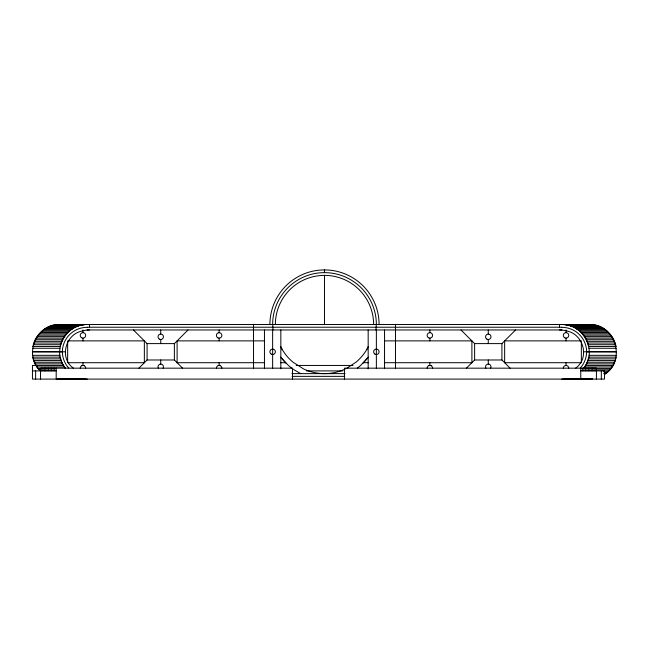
<?xml version="1.0" encoding="UTF-8"?>
<svg xmlns="http://www.w3.org/2000/svg" width="649" height="649" viewBox="0 0 649 649"><rect width="100%" height="100%" fill="white"/><g stroke="black" fill="none" stroke-linecap="round" stroke-linejoin="round"><path stroke-width="0.97" d="M65.46 368.421L63.448 365.452L32.45 365.444L32.45 379.089L604.511 379.089L604.511 370.904L580.766 370.904L580.766 379.089M35.63 379.089L35.63 370.904M40.538 379.089L40.53 368.17L292.512 368.17L292.521 379.089M580.766 370.904L580.774 368.17M582.315 370.904L582.323 368.17M583.865 370.904L583.873 368.17M585.398 370.904L585.406 368.17M586.907 370.904L586.915 368.17M588.4 370.904L588.408 368.17M589.852 370.904L589.86 368.17M591.271 370.904L591.271 368.17M592.634 370.904L592.642 368.17M593.957 370.904L593.965 368.17M595.222 370.904L595.23 368.17M379.089 324.5A54.589 54.589 0 0 0 329.262 270.114L324.622 269.911L324.5 272.637A51.863 51.863 0 0 0 272.637 324.5M40.546 371.106C22.869 355.425 36.587 323.153 60.032 324.5L588.967 324.5C615.074 322.894 626.991 361.323 604.26 374.497A27.518 27.518 0 0 0 616.096 357.137L588.732 357.128A27.518 27.518 0 0 1 583.548 368.429M87.323 324.5C67.115 323.535 52.358 348.302 63.448 365.452M583.54 368.421C597.875 351.75 583.459 323.348 561.677 324.5M73.475 368.21C59.173 358.345 65.168 334.649 81.677 331.12A26.763 26.763 0 0 1 89.481 329.96M559.519 329.96A26.763 26.763 0 0 1 567.323 331.112C583.832 334.649 589.827 358.345 575.525 368.21M376.039 329.96L376.242 324.5M367.05 349.065L368.17 346.907M368.17 357.177L361.331 364.722A40.757 40.757 0 0 1 357.364 368.113M138.894 368.17L147.08 359.984L174.378 359.984L182.564 368.17M133.434 329.96L147.08 343.605L174.378 343.605L188.023 329.96M466.436 368.17L474.622 359.984L501.92 359.984L510.106 368.17M460.977 329.96L474.622 343.605L501.92 343.605L515.566 329.96M346.907 368.17L356.082 362.134A49.129 49.129 0 0 0 368.275 346.801M561.677 379.089L592.529 378.854L588.967 379.089M65.2 351.79L32.45 351.977M583.8 351.79L616.55 351.612M324.622 269.911L319.738 270.114A54.589 54.589 0 0 0 269.911 324.5M56.471 324.727L83.77 324.727M565.23 324.727L592.529 324.727M54.694 325.019L81.985 325.019M567.015 325.019L594.306 325.019M52.934 325.425L80.225 325.425M568.775 325.425L596.066 325.425M51.206 325.944L78.497 325.944M570.503 325.944L597.794 325.944M49.511 326.569L76.809 326.569M572.191 326.569L599.489 326.569M87.372 327.226L561.628 327.226M47.864 327.307L75.162 327.307M573.838 327.307L601.136 327.307M46.274 328.143L73.564 328.143M575.436 328.143L602.726 328.143M44.74 329.092L72.031 329.092M576.969 329.092L604.26 329.092M87.007 329.96L561.993 329.96M43.264 330.13L70.563 330.13M578.437 330.13L605.736 330.13M41.869 331.258L69.167 331.258M579.833 331.258L607.131 331.258M40.546 332.483L67.845 332.483M581.155 332.483L608.454 332.483M39.313 333.781L66.604 333.781M582.396 333.781L609.687 333.781M38.161 335.16L65.46 335.16M583.54 335.16L610.839 335.16M37.107 336.612L64.405 336.612M584.595 336.612L611.893 336.612M36.149 338.129L63.448 338.129M585.552 338.129L612.851 338.129M35.297 339.711L62.596 339.711M586.404 339.711L613.703 339.711M67.65 340.879L144.354 340.879L144.354 362.71L67.65 362.71M264.5 340.879L177.104 340.879L177.104 362.71L264.532 362.71M384.5 340.879L471.896 340.879L471.896 362.71L384.468 362.71M581.35 340.879L504.646 340.879L504.646 362.71L581.35 362.71M34.551 341.333L61.85 341.333M587.15 341.333L614.449 341.333M33.91 343.013L61.209 343.013M587.791 343.013L615.09 343.013M33.383 344.716L60.681 344.716M588.319 344.716L615.617 344.716M32.977 346.461L60.268 346.461M588.732 346.461L616.023 346.461M32.669 348.27L59.968 348.27M589.032 348.27L616.331 348.27M32.45 351.612L62.466 351.79M616.55 351.977L586.534 351.79M32.669 355.319L59.968 355.319M589.032 355.319L616.331 355.319M33.383 358.865L60.681 358.865M588.319 358.865L615.617 358.865M33.91 360.576L61.209 360.576M587.791 360.576L615.09 360.576M34.551 362.256L61.85 362.256M587.15 362.256L614.449 362.256M280.538 362.71L285.544 362.71M363.456 362.71L368.462 362.71M35.297 363.878L62.596 363.878M586.404 363.878L613.703 363.878M81.295 365.444L84.313 365.444M218.178 365.444L220.198 365.444M296.187 365.444L352.967 365.444M428.608 365.444L431.634 365.444M585.552 365.452L612.851 365.452M37.107 366.969L64.405 366.969M584.595 366.969L611.893 366.969M38.161 368.421L40.189 368.421M595.677 368.421L610.839 368.421M596.545 369.808L609.687 369.808M32.45 370.904L56.195 370.904L56.195 379.089M306.328 370.904L342.826 370.904M603.4 371.106L608.454 371.106M604.097 372.331L607.131 372.331M603.708 373.459L605.736 373.459M291.88 373.629L345.008 373.629M292.058 376.355L344.773 376.355M85.563 379.032L56.471 378.854L87.323 379.089M563.437 379.032L590.728 379.032M58.272 379.032L60.032 379.089M300.763 373.629L295.157 370.474A40.757 40.757 0 0 1 287.669 364.722L280.83 357.177M280.83 346.907L281.95 349.065M272.961 329.96L272.758 324.5M324.378 269.911L324.5 272.637A51.863 51.863 0 0 1 376.363 324.5M56.187 368.17L56.195 370.904M54.638 368.17L54.646 370.904M53.088 368.17L53.096 370.904M51.555 368.17L51.563 370.904M50.046 368.17L50.054 370.904M48.553 368.17L48.561 370.904M47.101 368.17L47.109 370.904M45.69 368.17L45.698 370.904M44.319 368.17L44.327 370.904M42.996 368.17L43.004 370.904M41.731 368.17L41.739 370.904M601.331 370.904L601.331 379.089M596.423 379.089L596.431 368.17L344.449 368.17L344.441 379.089M581.35 341.869L581.35 361.72M566.033 329.96L566.033 332.653M566.033 338.113L566.033 340.879M566.033 362.71L566.033 365.476A2.726 2.726 0 0 0 563.3 368.202M559.519 324.5L559.519 327.226M501.92 343.605L501.92 359.984M488.267 329.96L488.267 334.048M488.267 339.508L488.267 343.605M488.267 359.984L488.267 364.073A2.726 2.726 0 0 0 485.906 368.17M474.622 343.605L474.622 359.984M429.857 329.96L429.857 332.653M429.857 338.113L429.857 340.879M429.857 362.71L429.857 365.444A2.726 2.726 0 0 1 432.591 368.178M395.468 324.5L395.468 368.664M384.549 329.96L384.549 368.664M376.363 329.96L376.363 368.6M368.17 329.96L368.17 368.794M275.371 324.5A49.129 49.129 0 0 1 324.5 275.371L324.5 324.5M280.83 329.96L280.83 368.794M272.637 329.96L272.637 368.6M264.451 329.96L264.451 368.664M253.532 324.5L253.532 368.664M219.143 329.96L219.143 332.677M219.143 338.137L219.143 340.879M219.143 362.71L219.143 365.444A2.726 2.726 0 0 0 216.409 368.178M174.378 343.605L174.378 359.984M160.733 329.96L160.733 334.048M160.733 339.508L160.733 343.605M160.733 359.984L160.733 364.073A2.726 2.726 0 0 0 158.364 368.17M147.08 343.605L147.08 359.984M89.481 324.5L89.481 327.226M82.967 329.96L82.967 332.653M82.967 338.113L82.967 340.879M82.967 362.71L82.967 365.476A2.726 2.726 0 0 0 80.241 368.202M67.65 341.869L67.65 361.72M87.372 327.331A24.759 24.759 0 0 0 62.353 351.79A24.759 24.759 0 0 0 68.648 367.991M345.26 369.03A49.129 49.129 0 0 1 303.74 369.03L292.918 362.134A49.129 49.129 0 0 1 280.725 346.801M324.5 275.371A49.129 49.129 0 0 1 373.629 324.5M561.628 327.331A24.759 24.759 0 0 1 586.647 351.79A24.759 24.759 0 0 1 580.352 367.991M488.267 364.073A2.726 2.726 0 0 1 490.636 368.17M160.733 364.073A2.726 2.726 0 0 1 163.094 368.17M82.967 365.476A2.726 2.726 0 0 1 85.7 368.202M566.033 365.476A2.726 2.726 0 0 1 568.759 368.202M427.131 368.178A2.726 2.726 0 0 1 429.857 365.444M219.143 365.444A2.726 2.726 0 0 1 221.869 368.178M592.521 378.797A27.518 27.518 0 0 1 590.728 378.959M58.272 378.959A27.518 27.518 0 0 1 56.479 378.797M39.305 369.808A27.518 27.518 0 0 1 32.904 357.137L60.268 357.128A27.518 27.518 0 0 0 65.452 368.429M32.904 346.444A27.518 27.518 0 0 1 58.272 324.63L85.563 324.557A27.518 27.518 0 0 0 60.203 346.444M616.096 346.444A27.518 27.518 0 0 0 590.728 324.63L563.437 324.557A27.518 27.518 0 0 1 588.797 346.444M565.222 378.797A27.518 27.518 0 0 1 563.429 378.959M85.571 378.959A27.518 27.518 0 0 1 83.778 378.797M368.097 357.356A54.589 54.589 0 0 1 363.099 363.099M285.901 363.099A54.589 54.589 0 0 1 280.903 357.356M486.904 339.143A2.726 2.726 0 0 0 491.001 336.782A2.726 2.726 0 0 0 486.904 334.422A2.726 2.726 0 0 0 486.904 339.143M159.362 339.143A2.726 2.726 0 0 0 163.459 336.782A2.726 2.726 0 0 0 159.362 334.422A2.726 2.726 0 0 0 159.362 339.143M81.604 337.748A2.726 2.726 0 0 0 85.7 335.387A2.726 2.726 0 0 0 81.604 333.018A2.726 2.726 0 0 0 81.604 337.748M564.671 337.748A2.726 2.726 0 0 0 568.759 335.387A2.726 2.726 0 0 0 564.671 333.018A2.726 2.726 0 0 0 564.671 337.748M428.494 337.748A2.726 2.726 0 0 0 432.591 335.387A2.726 2.726 0 0 0 428.494 333.018A2.726 2.726 0 0 0 428.494 337.748M217.78 337.772A2.726 2.726 0 0 0 221.869 335.411A2.726 2.726 0 0 0 217.78 333.042A2.726 2.726 0 0 0 217.78 337.772M374.992 354.159A2.726 2.726 0 0 0 379.089 351.79A2.726 2.726 0 0 0 374.992 349.43A2.726 2.726 0 0 0 374.992 354.159M271.274 354.159A2.726 2.726 0 0 0 275.371 351.79A2.726 2.726 0 0 0 271.274 349.43A2.726 2.726 0 0 0 271.274 354.159"/></g></svg>
